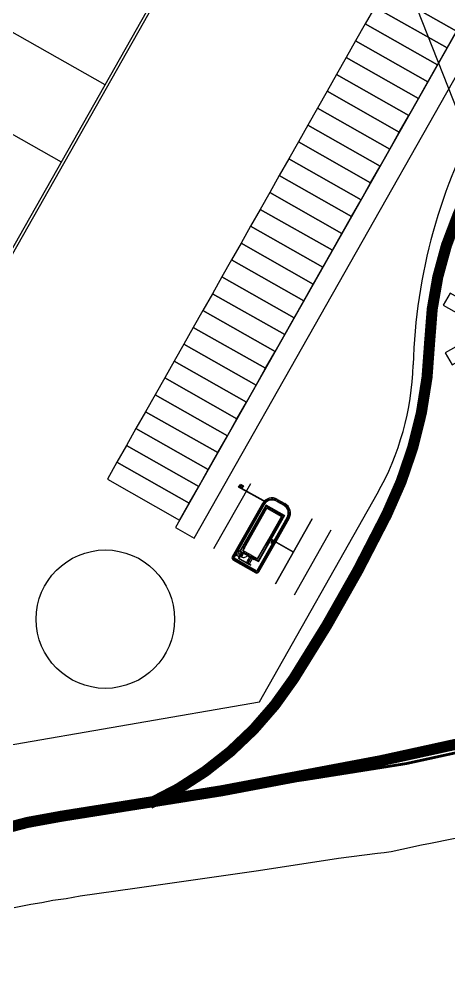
# Model space of a CAD drawing. Header units: millimetres. Extents: x 111502 to 977541, y 8702 to 1044108.
# Drawn here: x 489878.6 to 489956.2, y 240561.7 to 240736.1 of the extents above; entities that cross this region are included whole.
import ezdxf

# ---------------------------------------------------------------- set-up
doc = ezdxf.new("R2010")
doc.units = ezdxf.units.MM
doc.header["$LTSCALE"] = 0.25
doc.linetypes.add('DASHED2', pattern=[9.525, 6.35, -3.175])
for name, color, linetype in [('E HVSS As Laid HV', 10, 'Continuous'), ('X HVSS Site Background', 8, 'Continuous'), ('X HVSS Site Outline', 210, 'Continuous')]:
    doc.layers.add(name, color=color, linetype=linetype)
doc.styles.add('Proposed Employment Area - 11-089-MP013-01a$0$Standard', font='txt')

# ---------------------------------------------------------------- blocks, each defined once
blk = doc.blocks.new('Proposed Commercial Boundary - 09.02.22')
at = {"layer": 'X HVSS Site Outline'}
blk.add_lwpolyline([(490122182, 240624986, 500, 500, 0), (490109478, 240617353, 500, 500, 0), (490057364, 240612470, 500, 500, 0), (490002669, 240622738, 500, 500, 0), (489982653, 240611972, 500, 500, 0), (489964911, 240605217, 500, 500, 0), (489948528, 240601648, 500, 500, 0), (489930462, 240598786, 500, 500, 0), (489908128, 240595496, 500, 500, 0), (489887183, 240592507, 500, 500, 0), (489864508, 240588336, 500, 500, 0), (489843647, 240584267, 500, 500, 0), (489821539, 240579638, 500, 500, 0), (489778416, 240566304, 500, 500, 0), (489760562, 240575305, 500, 500, 0), (489729373, 240591142, 500, 500, 0)], format="xyseb", dxfattribs=at)
blk = doc.blocks.new('commercial background')
at = {"layer": 'X HVSS Site Background'}
for p, q in [((1627.41, 585.14), (1394.14, 173.37)), ((1397.53, 171.44), (1547.76, 436.57)), ((1407.67, 181.22), (1401.03, 169.5)), ((1405.52, 180.78), (1405.49, 180.72)), ((1405.49, 180.72), (1410.46, 177.9)), ((1405.52, 180.78), (1410.5, 177.96)), ((1409.29, 141.86), (1430.59, 179.46)), ((1410.46, 177.9), (1410.5, 177.96)), ((1412.39, 178.1), (1413.71, 177.36)), ((1412.48, 178.26), (1413.8, 177.51)), ((1412.58, 178.44), (1413.9, 177.69)), ((1409.85, 177.68), (1404.39, 168.04)), ((1410.03, 177.58), (1404.56, 167.94)), ((1410.18, 177.49), (1404.77, 167.94)), ((1406.24, 169.86), (1410.52, 177.4)), ((1406.58, 169.67), (1410.66, 176.87)), ((1409.32, 174.95), (1410.18, 176.48)), ((1409.36, 174.93), (1410.23, 176.45)), ((1409.79, 175.73), (1410.18, 176.42)), ((1410.11, 176.46), (1410.56, 177.24)), ((1410.11, 176.46), (1410.56, 177.24)), ((1410.16, 176.43), (1410.6, 177.22)), ((1410.16, 176.49), (1410.56, 177.19)), ((1410.52, 177.4), (1413.85, 175.51)), ((1410.53, 177.2), (1413.67, 175.42)), ((1410.56, 177.24), (1413.69, 175.47)), ((1413.32, 175.36), (1410.66, 176.87)), ((1406.39, 169.78), (1409.35, 175)), ((1408.9, 174.27), (1409.3, 174.97)), ((1409.37, 174.99), (1409.76, 175.68)), ((1410.83, 170.19), (1413.85, 175.51)), ((1413.32, 175.36), (1411.78, 172.64)), ((1418.81, 174.9), (1412.18, 163.19)), ((1412.18, 163.19), (1418.81, 174.9)), ((1412.23, 171.45), (1414.32, 175.15)), ((1412.32, 173.25), (1413.18, 174.78)), ((1412.37, 173.23), (1413.23, 174.75)), ((1412.38, 171.37), (1414.48, 175.06)), ((1412.56, 171.27), (1414.65, 174.96)), ((1412.79, 174.03), (1413.18, 174.72)), ((1413.2, 174.71), (1413.65, 175.49)), ((1413.25, 174.68), (1413.69, 175.47)), ((1413.25, 174.68), (1413.69, 175.47)), ((1413.25, 174.74), (1413.64, 175.44)), ((1394.14, 173.37), (1397.53, 171.44)), ((1407.65, 172.05), (1408.04, 172.75)), ((1408.07, 172.79), (1408.46, 173.49)), ((1408.49, 173.53), (1408.88, 174.23)), ((1410.69, 170.27), (1412.39, 173.27)), ((1411.78, 172.64), (1410.92, 171.12)), ((1411.78, 172.63), (1411.21, 171.61)), ((1411.97, 172.53), (1411.78, 172.64)), ((1411.97, 172.52), (1411.78, 172.63)), ((1411.99, 172.52), (1412.39, 173.22)), ((1412.37, 173.29), (1412.76, 173.98)), ((1415.66, 161.22), (1422.29, 172.93)), ((1406.81, 170.57), (1407.2, 171.27)), ((1407.23, 171.31), (1407.62, 172.01)), ((1408.91, 165.59), (1412.23, 171.45)), ((1409.02, 165.42), (1412.38, 171.37)), ((1409.19, 165.32), (1412.56, 171.27)), ((1410.5, 170.38), (1410.92, 171.12)), ((1410.74, 170.3), (1411.13, 171)), ((1411.11, 171.01), (1410.92, 171.12)), ((1411.21, 171.61), (1410.93, 171.13)), ((1411.12, 171.02), (1410.93, 171.13)), ((1411.16, 171.04), (1411.55, 171.74)), ((1411.53, 171.1), (1411.57, 171.16)), ((1411.53, 171.1), (1415.33, 168.95)), ((1411.57, 171.78), (1411.97, 172.48)), ((1411.57, 171.16), (1415.36, 169.01)), ((1405.81, 169.07), (1406.26, 169.85)), ((1405.91, 169.09), (1406.32, 169.82)), ((1406.24, 169.86), (1406.58, 169.67)), ((1406.3, 169.2), (1406.56, 169.66)), ((1406.5, 169.09), (1406.3, 169.2)), ((1406.58, 169.67), (1406.32, 169.2)), ((1406.52, 169.09), (1406.32, 169.2)), ((1406.39, 169.78), (1406.38, 169.77)), ((1406.38, 169.77), (1406.56, 169.66)), ((1406.39, 169.83), (1406.79, 170.53)), ((1408.98, 167.7), (1410.5, 170.38)), ((1408.98, 167.68), (1410.5, 170.36)), ((1409.09, 167.29), (1410.76, 170.23)), ((1409.12, 167.2), (1410.82, 170.2)), ((1410.83, 170.19), (1410.5, 170.38)), ((1410.75, 170.22), (1410.5, 170.36)), ((1411.84, 170.85), (1411.84, 170.85)), ((1412.16, 170.74), (1412.19, 170.81)), ((1404.53, 167.52), (1408.67, 165.17)), ((1404.63, 167.69), (1408.77, 165.35)), ((1404.77, 167.94), (1404.81, 167.8)), ((1408.77, 165.55), (1404.81, 167.8)), ((1405.53, 167.74), (1406.17, 168.87)), ((1407.42, 166.67), (1405.53, 167.74)), ((1405.6, 167.75), (1406.19, 168.8)), ((1405.6, 167.75), (1407.7, 166.56)), ((1405.67, 167.77), (1406.23, 168.77)), ((1405.67, 167.77), (1407.73, 166.6)), ((1405.81, 169.07), (1406.34, 168.77)), ((1405.91, 169.09), (1406.37, 168.83)), ((1406.48, 168.92), (1406, 168.08)), ((1406.04, 168.06), (1406, 168.08)), ((1406.49, 168.86), (1406.04, 168.06)), ((1406.23, 168.77), (1406.19, 168.8)), ((1408.06, 167.8), (1406.26, 168.82)), ((1406.37, 168.83), (1406.34, 168.77)), ((1406.34, 168.77), (1407.22, 168.27)), ((1406.37, 168.83), (1406.52, 169.09)), ((1406.39, 168.86), (1406.43, 168.83)), ((1406.42, 168.95), (1406.5, 169.09)), ((1406.43, 168.95), (1406.42, 168.95)), ((1406.43, 168.95), (1406.48, 168.92)), ((1406.45, 168.88), (1407.25, 168.43)), ((1407.51, 167.99), (1406.97, 167.03)), ((1407.25, 168.23), (1407.21, 168.16)), ((1407.21, 168.16), (1408.27, 167.56)), ((1407.27, 168.47), (1407.22, 168.39)), ((1407.22, 168.39), (1407.26, 168.36)), ((1407.25, 168.34), (1407.22, 168.27)), ((1407.22, 168.27), (1407.75, 167.97)), ((1407.76, 167.85), (1407.22, 166.89)), ((1407.24, 167.51), (1407.46, 167.64)), ((1407.24, 167.51), (1407.74, 167.23)), ((1407.24, 167.26), (1407.24, 167.51)), ((1407.25, 168.34), (1407.39, 168.59)), ((1407.79, 168.03), (1407.25, 168.34)), ((1407.29, 168.2), (1407.25, 168.23)), ((1407.26, 168.33), (1407.4, 168.58)), ((1407.27, 168.47), (1407.31, 168.45)), ((1407.29, 168.2), (1407.28, 168.18)), ((1407.28, 168.18), (1408.3, 167.61)), ((1407.93, 168.29), (1407.39, 168.59)), ((1407.92, 168.28), (1407.4, 168.58)), ((1408.01, 167.71), (1407.47, 166.75)), ((1407.56, 168.08), (1407.54, 168.03)), ((1407.81, 168.06), (1407.75, 167.96)), ((1407.75, 167.96), (1408.41, 167.58)), ((1407.78, 168.04), (1407.92, 168.28)), ((1407.79, 168.03), (1407.93, 168.29)), ((1407.81, 167.94), (1407.79, 167.89)), ((1408.47, 167.68), (1407.8, 168.06)), ((1408.49, 167.73), (1407.83, 168.1)), ((1407.93, 168.29), (1408.6, 167.91)), ((1408.06, 167.8), (1408.03, 167.75)), ((1408.06, 167.8), (1408.03, 167.75)), ((1408.3, 167.61), (1408.27, 167.56)), ((1408.49, 167.73), (1408.41, 167.58)), ((1408.42, 167.59), (1409.12, 167.2)), ((1408.45, 167.66), (1408.6, 167.91)), ((1409.09, 167.29), (1408.45, 167.66)), ((1408.46, 167.65), (1408.6, 167.9)), ((1408.6, 167.91), (1408.98, 167.7)), ((1408.6, 167.9), (1408.98, 167.68)), ((1406.95, 166.99), (1406.92, 166.95)), ((1407.2, 166.85), (1407.17, 166.81)), ((1407.44, 166.71), (1407.42, 166.67)), ((1407.44, 166.71), (1407.42, 166.67)), ((1407.7, 166.56), (1407.73, 166.6)), ((1409.01, 165.77), (1409.34, 165.58)), ((1409.65, 166.9), (1409.98, 166.71)), ((1408.91, 165.59), (1408.77, 165.55)), ((1334.93, 129.03), (1409.29, 141.86))]:
    blk.add_line(p, q, dxfattribs=at)
at = {"layer": 'X HVSS Site Background', "ltscale": 200}
for p, q in [((1405.47, 169.26), (1405.68, 168)), ((1404.98, 168.39), (1406.17, 168.87))]:
    blk.add_line(p, q, dxfattribs=at)
at = {"layer": 'X HVSS Site Background'}
for points in [[(1142.42, 247.24), (1321.16, 145.99), (1579.25, 601.57), (1400.51, 702.83)], [(1143.1, 247.43), (1320.97, 146.67), (1578.57, 601.38), (1400.7, 702.15)], [(1446.64, 266.05), (1433.59, 273.44), (1431.87, 270.4), (1444.92, 263)], [(1444.92, 263), (1431.87, 270.4), (1430.14, 267.35), (1443.19, 259.96)], [(1443.19, 259.96), (1430.14, 267.35), (1428.42, 264.31), (1441.47, 256.91)], [(1441.47, 256.91), (1428.42, 264.31), (1426.69, 261.26), (1439.74, 253.87)], [(1439.74, 253.87), (1426.69, 261.26), (1424.97, 258.22), (1438.02, 250.82)], [(1438.02, 250.82), (1424.97, 258.22), (1423.24, 255.17), (1436.29, 247.78)], [(1436.29, 247.78), (1423.24, 255.17), (1421.52, 252.13), (1434.57, 244.73)], [(1434.57, 244.73), (1421.52, 252.13), (1419.79, 249.08), (1432.84, 241.69)], [(1432.84, 241.69), (1419.79, 249.08), (1418.07, 246.04), (1431.12, 238.64)], [(1431.12, 238.64), (1418.07, 246.04), (1416.34, 242.99), (1429.39, 235.6)], [(1429.39, 235.6), (1416.34, 242.99), (1414.62, 239.94), (1427.67, 232.55)], [(1427.67, 232.55), (1414.62, 239.94), (1412.89, 236.9), (1425.94, 229.51)], [(1425.94, 229.51), (1412.89, 236.9), (1411.17, 233.85), (1424.22, 226.46)], [(1424.22, 226.46), (1411.17, 233.85), (1409.44, 230.81), (1422.49, 223.42)], [(1422.49, 223.42), (1409.44, 230.81), (1407.72, 227.76), (1420.77, 220.37)], [(1420.77, 220.37), (1407.72, 227.76), (1405.99, 224.72), (1419.04, 217.32)], [(1419.04, 217.32), (1405.99, 224.72), (1404.27, 221.67), (1417.32, 214.28)], [(1417.32, 214.28), (1404.27, 221.67), (1402.54, 218.63), (1415.59, 211.23)], [(1415.59, 211.23), (1402.54, 218.63), (1400.81, 215.58), (1413.87, 208.19)], [(1413.87, 208.19), (1400.81, 215.58), (1399.09, 212.54), (1412.14, 205.14)], [(1443.75, 215.69), (1442.52, 213.51), (1446.87, 211.05), (1448.1, 213.23)], [(1412.14, 205.14), (1399.09, 212.54), (1397.36, 209.49), (1410.42, 202.1)], [(1410.42, 202.1), (1397.36, 209.49), (1395.64, 206.45), (1408.69, 199.05)], [(1408.69, 199.05), (1395.64, 206.45), (1393.91, 203.4), (1406.97, 196.01)], [(1442.88, 204.89), (1444.1, 202.71), (1448.46, 205.16), (1447.24, 207.34)], [(1406.97, 196.01), (1393.91, 203.4), (1392.19, 200.36), (1405.24, 192.96)], [(1405.24, 192.96), (1392.19, 200.36), (1390.46, 197.31), (1403.52, 189.92)], [(1403.52, 189.92), (1390.46, 197.31), (1388.74, 194.27), (1401.79, 186.87)], [(1401.79, 186.87), (1388.74, 194.27), (1387.01, 191.22), (1400.06, 183.83)], [(1400.06, 183.83), (1387.01, 191.22), (1385.29, 188.17), (1398.34, 180.78)], [(1398.34, 180.78), (1385.29, 188.17), (1383.56, 185.13), (1396.61, 177.74)], [(1396.61, 177.74), (1383.56, 185.13), (1381.84, 182.08), (1394.89, 174.69)], [(1405.92, 180.62), (1405.55, 180.83), (1405.52, 180.78), (1405.89, 180.57)], [(1405.9, 181.06), (1406.31, 180.83), (1406.1, 180.46), (1405.69, 180.69)], [(1405.92, 180.99), (1406.24, 180.81), (1406.08, 180.53), (1405.76, 180.71)], [(1405.76, 169.1), (1409.13, 167.19), (1413.85, 175.51), (1410.52, 177.4)], [(1409.12, 167.2), (1405.81, 169.07), (1410.52, 177.4), (1413.85, 175.51)], [(1409.12, 167.2), (1413.85, 175.51), (1410.53, 177.39), (1405.81, 169.07)], [(1408.98, 167.7), (1406.32, 169.2), (1410.66, 176.87), (1413.32, 175.36)], [(1410.16, 176.43), (1410.18, 176.48), (1410.14, 176.5), (1410.11, 176.46)], [(1410.2, 176.41), (1410.23, 176.45), (1410.18, 176.48), (1410.16, 176.43)], [(1409.32, 174.95), (1409.35, 175), (1409.3, 175.02), (1409.28, 174.98)], [(1409.36, 174.93), (1409.39, 174.97), (1409.35, 175), (1409.32, 174.95)], [(1409.78, 175.67), (1409.81, 175.71), (1409.76, 175.74), (1409.74, 175.69)], [(1413.16, 174.73), (1413.18, 174.78), (1413.23, 174.75), (1413.2, 174.71)], [(1413.2, 174.71), (1413.23, 174.75), (1413.27, 174.73), (1413.25, 174.68)], [(1408.06, 172.74), (1408.09, 172.78), (1408.05, 172.8), (1408.02, 172.76)], [(1408.48, 173.48), (1408.51, 173.52), (1408.46, 173.54), (1408.44, 173.5)], [(1408.9, 174.22), (1408.93, 174.26), (1408.88, 174.28), (1408.86, 174.24)], [(1412.32, 173.25), (1412.35, 173.3), (1412.39, 173.27), (1412.37, 173.23)], [(1412.37, 173.23), (1412.39, 173.27), (1412.43, 173.25), (1412.41, 173.21)], [(1412.74, 173.99), (1412.77, 174.04), (1412.81, 174.01), (1412.78, 173.97)], [(1407.23, 171.26), (1407.25, 171.3), (1407.21, 171.32), (1407.18, 171.28)], [(1407.64, 172), (1407.67, 172.04), (1407.63, 172.06), (1407.6, 172.02)], [(1411.11, 171.01), (1411.13, 171.05), (1411.18, 171.03), (1411.15, 170.99)], [(1411.38, 170.59), (1411.91, 170.29), (1412.2, 170.81), (1411.68, 171.11)], [(1411.48, 170.63), (1411.89, 170.4), (1412.1, 170.77), (1411.69, 171)], [(1411.87, 170.84), (1411.5, 171.05), (1411.53, 171.1), (1411.9, 170.89)], [(1411.53, 171.75), (1411.55, 171.79), (1411.6, 171.77), (1411.57, 171.73)], [(1411.55, 170.65), (1411.88, 170.47), (1412.04, 170.75), (1411.71, 170.94)], [(1411.95, 172.49), (1411.97, 172.53), (1412.02, 172.51), (1411.99, 172.47)], [(1406.39, 169.78), (1406.41, 169.82), (1406.37, 169.85), (1406.34, 169.8)], [(1406.81, 170.52), (1406.83, 170.56), (1406.79, 170.59), (1406.76, 170.54)], [(1410.69, 170.27), (1410.72, 170.31), (1410.76, 170.29), (1410.73, 170.25)]]:
    blk.add_lwpolyline(points, close=True, dxfattribs=at)
at = {"layer": 'X HVSS Site Background', "const_width": 2, "flags": 128}
for points in [[(1051.81, 240.88), (1059.59, 236.47, 0.04717), (1140.77, 200.1, -0.033052), (1212.54, 170.35, -0.036908), (1281.61, 129.62, 0.092551), (1322.57, 111.23, 0.171997), (1349.86, 114.06, -0.075321), (1373.49, 121.2, 0.021719), (1459.91, 137.51, 0.07964), (1478.31, 145.05, -0.220136), (1491.02, 146.52, 0.101332), (1524.48, 135.58, -0.047845), (1561.02, 135.98, 0.13682), (1608.9, 147.74, -0.082491), (1660.43, 179.04, 0.035972), (1680.83, 188.98, -0.009191), (1817.67, 264.95, 0.024079), (1856.89, 288.28, 0.094359), (1866.98, 298.13, 0.003918), (1887.13, 327.45, -0.047903), (1909.67, 354.78, -0.414136)], [(1468.47, 275.68), (1464.84, 269.27, 0.026536), (1445.18, 229.83, 0.094916), (1440.06, 206.92, -0.106739), (1432.3, 175.71, -0.029659), (1415.48, 146.02, -0.141913), (1389.49, 123.49, 1.950227)]]:
    blk.add_lwpolyline(points, format="xyb", dxfattribs=at)
at = {"layer": 'X HVSS Site Background', "flags": 128}
for points in [[(1203.53, 354.11), (1381.41, 253.35)], [(1195.65, 340.19), (1373.52, 239.42)]]:
    blk.add_lwpolyline(points, dxfattribs=at)
at = {"layer": 'X HVSS Site Background'}
for points in [[(1406.12, 180.36), (1406.11, 180.35), (1405.59, 180.65), (1405.89, 181.17), (1406.41, 180.87), (1406.15, 180.43)], [(1410.59, 177.19), (1411.16, 176.87)], [(1411.18, 176.89), (1411.15, 176.85)], [(1411.22, 176.87), (1411.2, 176.82)], [(1411.21, 176.84), (1411.78, 176.52)], [(1411.8, 176.54), (1411.77, 176.5)], [(1411.84, 176.51), (1411.81, 176.47)], [(1411.82, 176.49), (1412.4, 176.17)], [(1412.41, 176.19), (1412.39, 176.15)], [(1412.45, 176.16), (1412.43, 176.12)], [(1412.44, 176.14), (1413.02, 175.82)], [(1406.34, 169.8), (1409.3, 175.02)], [(1413.03, 175.84), (1413, 175.8)], [(1413.07, 175.82), (1413.05, 175.77)], [(1413.63, 175.47), (1413.06, 175.79)], [(1410.73, 170.25), (1412.41, 173.21)], [(1407.81, 168.06), (1407.83, 168.1)], [(1407.85, 168.04), (1407.87, 168.08)], [(1407.86, 168.06), (1408.43, 167.73)], [(1408.42, 167.71), (1408.45, 167.75)], [(1408.47, 167.68), (1408.49, 167.73)]]:
    blk.add_lwpolyline(points, dxfattribs=at)
at = {"layer": 'X HVSS Site Background', "ltscale": 200}
blk.add_lwpolyline([(1405.47, 169.26), (1406.17, 168.87), (1405.68, 168), (1404.98, 168.39)], close=True, dxfattribs=at)
at = {"layer": 'X HVSS Site Background'}
blk.add_circle((1381.48, 156.8), 12.5, dxfattribs=at)
for centre, radius, start, end in [((1537.02, 199.97), 100, 150.4621, 178.4229), ((1387.08, 204.1), 50, 330.4729, 358.4229), ((1411.59, 176.7), 2, 60.4729, 150.474), ((1411.59, 176.7), 1.8, 60.4729, 150.474), ((1411.59, 176.7), 1.62, 60.4729, 150.474), ((1412.91, 175.95), 1.62, 330.4729, 60.4729), ((1412.91, 175.95), 1.8, 330.4729, 60.4729), ((1412.91, 175.95), 2, 330.4729, 60.4729), ((1404.72, 167.85), 0.38, 150.4729, 240.4729), ((1404.72, 167.85), 0.18, 150.4729, 240.4739), ((1406.46, 168.82), 0.87, 240.4735, 330.4735), ((1408.86, 165.51), 0.38, 240.4729, 330.4729), ((1408.86, 165.51), 0.18, 240.4719, 330.4729)]:
    blk.add_arc(centre, radius, start, end, dxfattribs=at)
at = {"layer": 'X HVSS Site Background', "style": 'Proposed Employment Area - 11-089-MP013-01a$0$Standard'}
for p, rotation in [((485.88, 899.5), 95.9302), ((729.37, 850.69), 240.5366), ((319.53, 839.47), 95.9302), ((520.9, 756.6), 330.4683), ((1582.14, 507.49), 240.4683), ((1846.75, 293.1), 209.3143), ((1096.5, 265.37), 60.4683)]:
    blk.add_attdef('NOOFPARKINGSPACES', p, '', height=0.3, rotation=rotation, dxfattribs=at)
blk = doc.blocks.new('OS MAP 060722')
at = {"layer": 'X HVSS Site Background', "flags": 128}
for points in [[(1068.34, 1792.71), (1076.82, 1771.49), (1076.82, 1771.49), (1098.72, 1715.99), (1098.72, 1715.99), (1188.45, 1488.72), (1188.45, 1488.72), (1189.42, 1486.86), (1189.42, 1486.86), (1193.09, 1479.83)], [(1150.02, 1462.49), (1142.32, 1460.89), (1142.32, 1460.89), (1140.72, 1460.59), (1140.72, 1460.59), (1137.12, 1459.79), (1137.12, 1459.79), (1135.22, 1459.39), (1135.22, 1459.39), (1133.92, 1459.19), (1133.92, 1459.19), (1132.72, 1459.09), (1132.72, 1459.09), (1125.72, 1458.19), (1125.72, 1458.19), (1111.22, 1455.99), (1111.22, 1455.99), (1088.92, 1452.79), (1088.92, 1452.79), (1079.02, 1451.39), (1079.02, 1451.39), (1076.52, 1450.89), (1076.52, 1450.89), (1074.12, 1450.59), (1074.12, 1450.59), (1072.12, 1450.19), (1072.12, 1450.19), (1070.12, 1449.89), (1070.12, 1449.89), (1067.12, 1449.29)]]:
    blk.add_lwpolyline(points, dxfattribs=at)

msp = doc.modelspace()

# ---------------------------------------------------------------- linework, layer by layer
at = {"lineweight": 0}
msp.add_circle((488727.82, 239008.33), 11388.42, dxfattribs=at)

# ---------------------------------------------------------------- block references
at = {"layer": 'E HVSS As Laid HV', "linetype": 'DASHED2', "lineweight": 0}
msp.add_blockref('OS MAP 060722', (488810.58, 239126.31), dxfattribs=at)
at = {"layer": 'X HVSS Site Background', "lineweight": 0}
msp.add_blockref('commercial background', (488512.69, 240470.93), dxfattribs=at)
at = {"layer": 'X HVSS Site Outline', "lineweight": 0, "xscale": 0.001, "yscale": 0.001, "zscale": 0.001}
msp.add_blockref('Proposed Commercial Boundary - 09.02.22', (0, 0), dxfattribs=at)

doc.saveas('drawing.dxf')
